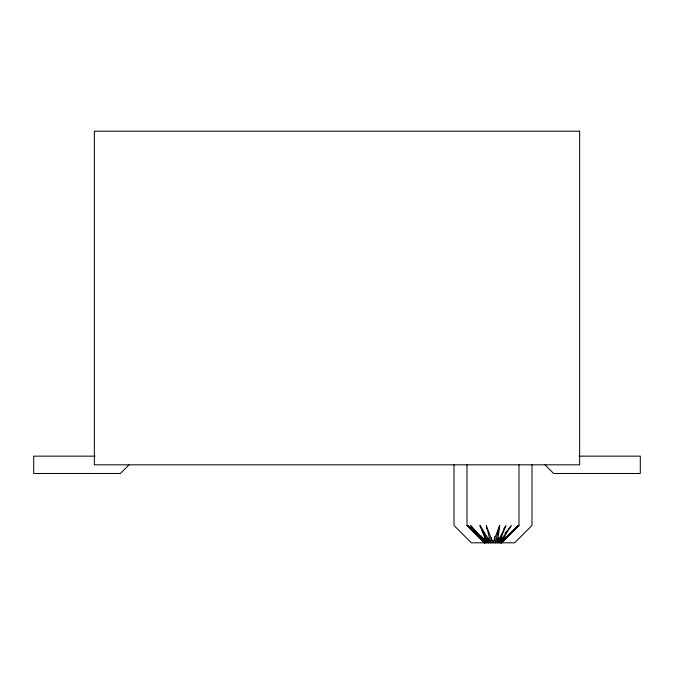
<?xml version="1.0" encoding="UTF-8"?>
<svg xmlns="http://www.w3.org/2000/svg" width="674" height="674" viewBox="0 0 674 674"><rect width="100%" height="100%" fill="white"/><g stroke="black" fill="none" stroke-linecap="round" stroke-linejoin="round"><path stroke-width="1.01" d="M481.126 535.881L485.482 542.814L470.469 525.476L486.855 542.814L479.981 525.476L490.739 542.814L491.397 537.717M501.785 537.296L497.319 542.814L499.712 525.476L492.98 542.814L486.257 525.476L490.739 542.814M494.438 536.698L495.221 542.814L499.712 525.476M504.809 536.782L499.114 542.814L505.98 525.476L497.319 542.814M495.221 542.814L498.448 537.608M503.832 528.947L505.441 526.343M518.98 464.816L518.98 525.476L501.65 542.814L518.095 525.476L500.487 542.814L511.364 525.476L499.114 542.814M504.978 533.353L507.53 530.202M508.811 528.627L510.724 526.268M518.98 525.476L501.355 542.814L506.494 536.512M500.487 542.814L503.899 538.871M501.355 542.814L518.095 525.476M129.02 464.816L120.36 473.485L33.7 473.485L33.7 456.155L95.051 456.155M578.949 456.155L640.3 456.155L640.3 473.485L553.64 473.485L544.98 464.816M466.989 464.816L466.989 525.476L484.614 542.814L476.257 532.57M466.989 525.476L484.32 542.814L467.874 525.476L485.482 542.814M467.874 525.476L484.614 542.814M471.758 527.051L474.968 530.994M484.176 537.296L488.65 542.814L487.942 537.717M483.94 538.686L486.855 542.814M479.981 525.476L488.65 542.814M486.392 526.495L486.679 528.534M531.98 464.816L531.98 525.476L514.65 542.814L471.32 542.814L453.99 525.476L453.99 464.816M492.98 540.775L492.98 542.814M579.64 131.186L94.36 131.186L94.36 464.816L579.64 464.816L579.64 131.186"/></g></svg>
